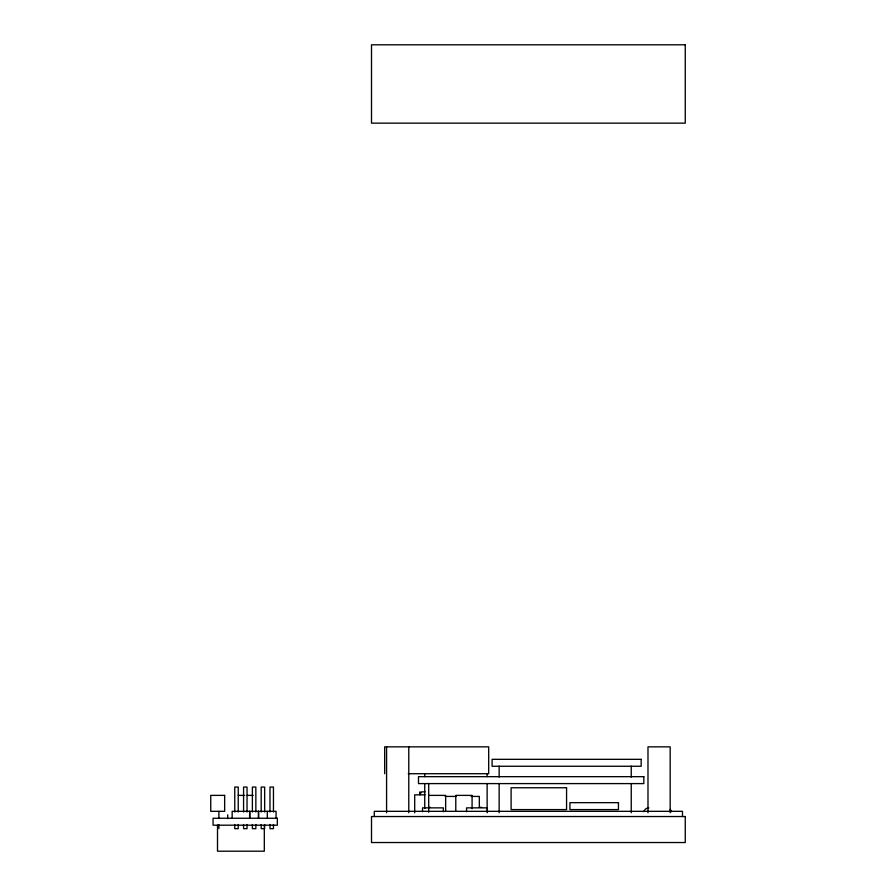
<?xml version="1.0" encoding="UTF-8"?>
<svg xmlns="http://www.w3.org/2000/svg" width="896" height="896" viewBox="0 0 896 896"><rect width="100%" height="100%" fill="white"/><g stroke="black" fill="none" stroke-linecap="round" stroke-linejoin="round"><path stroke-width="1.34" d="M419.899 793.576L421.635 791.851L425.096 791.851M408.251 773.718L488.69 773.718L488.69 746.85L384.675 746.85L384.675 773.718M425.096 794.83L414.702 794.83L414.702 812.851M238.258 795.379L244.664 795.379M247.229 795.379L253.176 795.379M429.363 795.379L445.659 795.379L445.659 811.328M445.133 796.421L456.075 796.421M471.117 796.421L479.326 796.421L479.326 807.341M428.702 807.341L430.091 807.341M480.155 807.341L481.544 807.341M682.483 816.536L682.483 811.328L374.282 811.328L374.282 816.536M670.174 812.773L670.174 746.85L647.987 746.85L647.987 812.773M631.243 766.181L631.243 777.146M631.243 783.597L631.243 812.784M499.15 766.181L499.15 777.146M499.15 784L499.15 812.784M487.368 811.72L487.368 807.867L466.57 807.867L466.57 811.72M487.133 773.886L487.133 776.664M487.133 783.597L487.133 812.717M472.08 808.674L472.08 795.379L455.784 795.379L455.784 811.328M443.341 811.72L443.341 807.867L422.531 807.867L422.531 811.72M428.702 783.518L428.702 812.302M424.738 773.886L424.738 776.664M424.738 783.597L424.738 808.562M408.778 746.85L408.778 812.773M386.579 746.85L386.579 812.773M276.058 818.261L276.058 811.328L232.165 811.328L232.165 818.261M273.459 812.022L273.459 787.058L269.987 787.058L269.987 812.022M273.459 824.51L273.459 828.666L269.987 828.666L269.987 824.51M267.254 811.328L267.389 818.261M264.656 812.022L264.656 787.058L261.184 787.058L261.184 812.022M264.656 824.51L264.656 828.666L261.184 828.666L261.184 824.51M264.309 825.194L264.309 851.2L217.504 851.2L217.504 825.194M258.586 811.328L258.586 818.261M258.451 811.328L258.451 818.261M255.853 812.022L255.853 787.058L252.381 787.058L252.381 812.022M255.853 824.51L255.853 828.666L252.381 828.666L252.381 824.51M249.782 811.328L249.782 818.261M249.637 811.328L249.637 818.261M247.038 812.022L247.038 787.058L243.578 787.058L243.578 812.022M247.038 824.51L247.038 828.666L243.578 828.666L243.578 824.51M238.235 812.022L238.235 787.058L234.763 787.058L234.763 812.022M238.235 824.51L238.235 828.666L234.763 828.666L234.763 824.51M227.696 814.8L227.696 818.698M218.893 811.328L218.893 818.261M218.893 824.768L218.893 828.666M670.141 809.39A5.197 5.197 0 0 1 671.485 811.72M643.832 811.72A5.197 5.197 0 0 1 648.85 807.867M420.773 792.714L419.899 794.83L419.899 791.851L420.773 792.714M685.261 44.8L371.504 44.8L371.504 123.155L685.261 123.155L685.261 44.8M641.166 759.326L492.094 759.326L492.094 766.259L641.166 766.259L641.166 759.326M643.843 776.664L418.488 776.664L418.488 783.597L643.843 783.597L643.843 776.664M566.574 787.752L511.101 787.752L511.101 809.592L566.574 809.592L566.574 787.752M224.65 795.379L210.739 795.379L210.739 811.328L224.65 811.328L224.65 795.379M618.453 802.659L569.923 802.659L569.923 809.592L618.453 809.592L618.453 802.659M685.261 816.536L371.504 816.536L371.504 842.531L685.261 842.531L685.261 816.536M277.346 818.261L213.069 818.261L213.069 825.194L277.346 825.194L277.346 818.261"/></g></svg>
